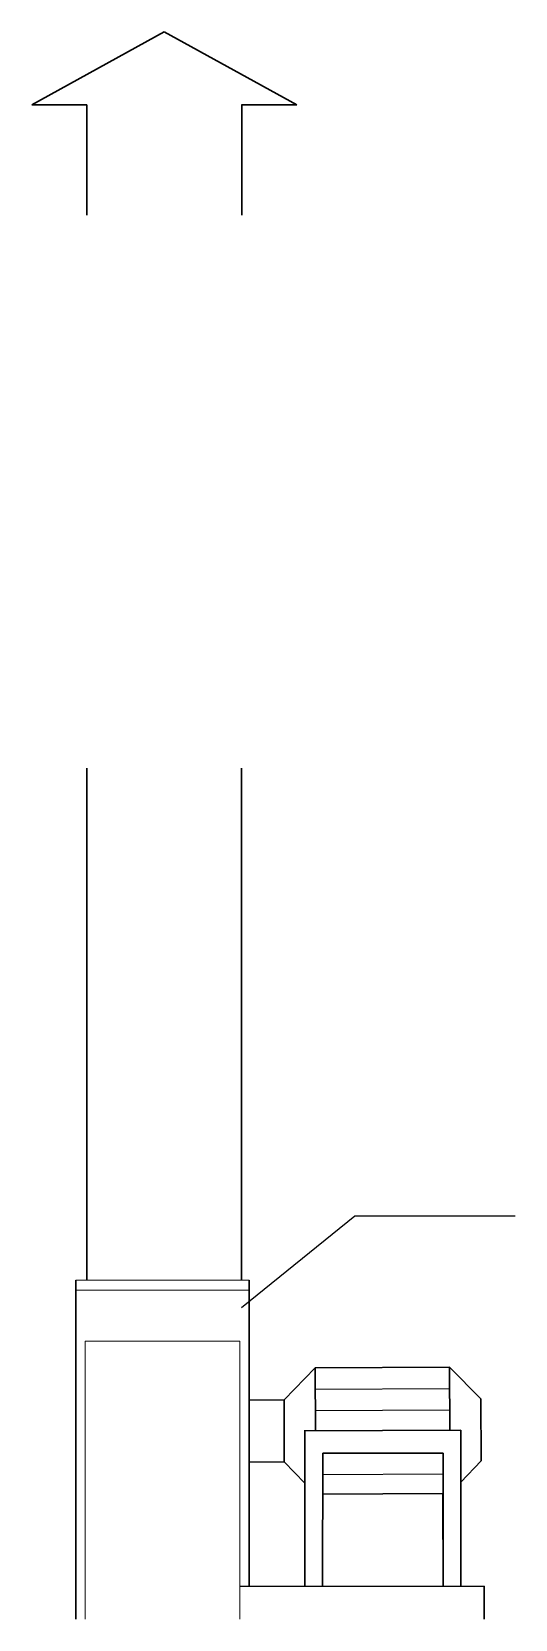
# Model space of a CAD drawing. Header units: inches. Extents: x -4475333 to 345677417, y -211198149 to 2125895.
# Drawn here: x -2395183 to -2392995, y 997581 to 1004760 of the extents above; entities that cross this region are included whole.
import ezdxf

# ---------------------------------------------------------------- set-up
doc = ezdxf.new("R2010")
doc.units = ezdxf.units.IN
doc.header["$LTSCALE"] = 150
doc.header["$MEASUREMENT"] = 0
doc.layers.add('KHUNG BVE', color=7, linetype='Continuous', lineweight=0)
doc.layers.add('TH net dam', color=7, linetype='Continuous', lineweight=30)

msp = doc.modelspace()

# ---------------------------------------------------------------- linework, layer by layer
at = {"linetype": 'ByBlock'}
for p, q in [((-2394232.7, 998990.5), (-2393720.8, 999404.5)), ((-2393720.8, 999404.5), (-2392994.5, 999404.5))]:
    msp.add_line(p, q, dxfattribs=at)
at = {"ltscale": 5}
for p, q in [((-2393900, 998620.8), (-2393291.8, 998623.7)), ((-2393899.6, 998524.5), (-2393291.3, 998527.5)), ((-2393866.1, 998235.8), (-2393321.1, 998238.4))]:
    msp.add_line(p, q, dxfattribs=at)
at = {"layer": 'Defpoints'}
msp.add_line((-2393322.2, 998148.9), (-2393322.2, 998148.9), dxfattribs=at)
at = {"layer": 'KHUNG BVE', "lineweight": 0}
for p, q in [((-2394983.2, 999113.5), (-2394199.2, 999113.5)), ((-2394983.2, 999113.5), (-2394983.2, 999068.5)), ((-2394983.2, 999068.5), (-2394199.2, 999068.5)), ((-2394591.2, 998837.9), (-2394941.2, 998837.9)), ((-2394941.2, 998837.9), (-2394941.2, 997580.5)), ((-2394591.2, 998837.9), (-2394241.2, 998837.9)), ((-2394241.2, 998837.9), (-2394241.2, 997580.5))]:
    msp.add_line(p, q, dxfattribs=at)
at = {"layer": 'TH net dam'}
for p, q in [((-2395182.7, 1004429.8), (-2394582.7, 1004759.8)), ((-2393982.7, 1004429.8), (-2394582.7, 1004759.8)), ((-2394932.7, 1004429.8), (-2395182.7, 1004429.8)), ((-2394932.7, 1003929.8), (-2394932.7, 1004429.8)), ((-2394232.7, 1004429.8), (-2393982.7, 1004429.8)), ((-2394231.9, 1003929.8), (-2394231.7, 1004429.8)), ((-2394933.7, 999113.5), (-2394932.7, 1001429.3)), ((-2394233.2, 999113.5), (-2394232.7, 1001429.3)), ((-2394983.2, 997580.5), (-2394983.2, 999113.5)), ((-2394199.3, 997729.4), (-2394199.2, 999113.5)), ((-2394041, 998572.6), (-2394199.2, 998571.5)), ((-2393949.1, 998433), (-2393240.9, 998435.3)), ((-2393946.4, 998435.3), (-2393947.1, 997730.3)), ((-2393240.9, 998435.3), (-2393240.2, 997730.3)), ((-2394039.6, 998292.4), (-2394198.6, 998291.3)), ((-2393867.1, 997730.3), (-2393866, 998332.1)), ((-2393320.2, 997730.3), (-2393321.3, 998332.1)), ((-2393320.2, 997730.3), (-2393322.2, 998148.9)), ((-2394241.2, 997729.3), (-2393135.5, 997730.4)), ((-2393135.5, 997730.4), (-2393135.5, 997580.5))]:
    msp.add_line(p, q, dxfattribs=at)
at = {"layer": 'TH net dam', "ltscale": 5}
for p, q in [((-2393900.5, 998717.1), (-2394041, 998572.6)), ((-2393900.5, 998717.1), (-2393292.2, 998720)), ((-2393900.5, 998717.1), (-2393899.1, 998433.2)), ((-2393292.2, 998720), (-2393290.9, 998435.1)), ((-2393292.2, 998720), (-2393150.4, 998576.9)), ((-2394039.6, 998292.4), (-2394041, 998572.6)), ((-2393149, 998296.6), (-2393150.4, 998576.9)), ((-2393946.6, 998196.5), (-2394039.6, 998292.4)), ((-2393866, 998332.1), (-2393321.3, 998332.1)), ((-2393240.6, 998200.4), (-2393149, 998296.6)), ((-2393866.3, 998146.3), (-2393320.9, 998148.9))]:
    msp.add_line(p, q, dxfattribs=at)

doc.saveas('drawing.dxf')
